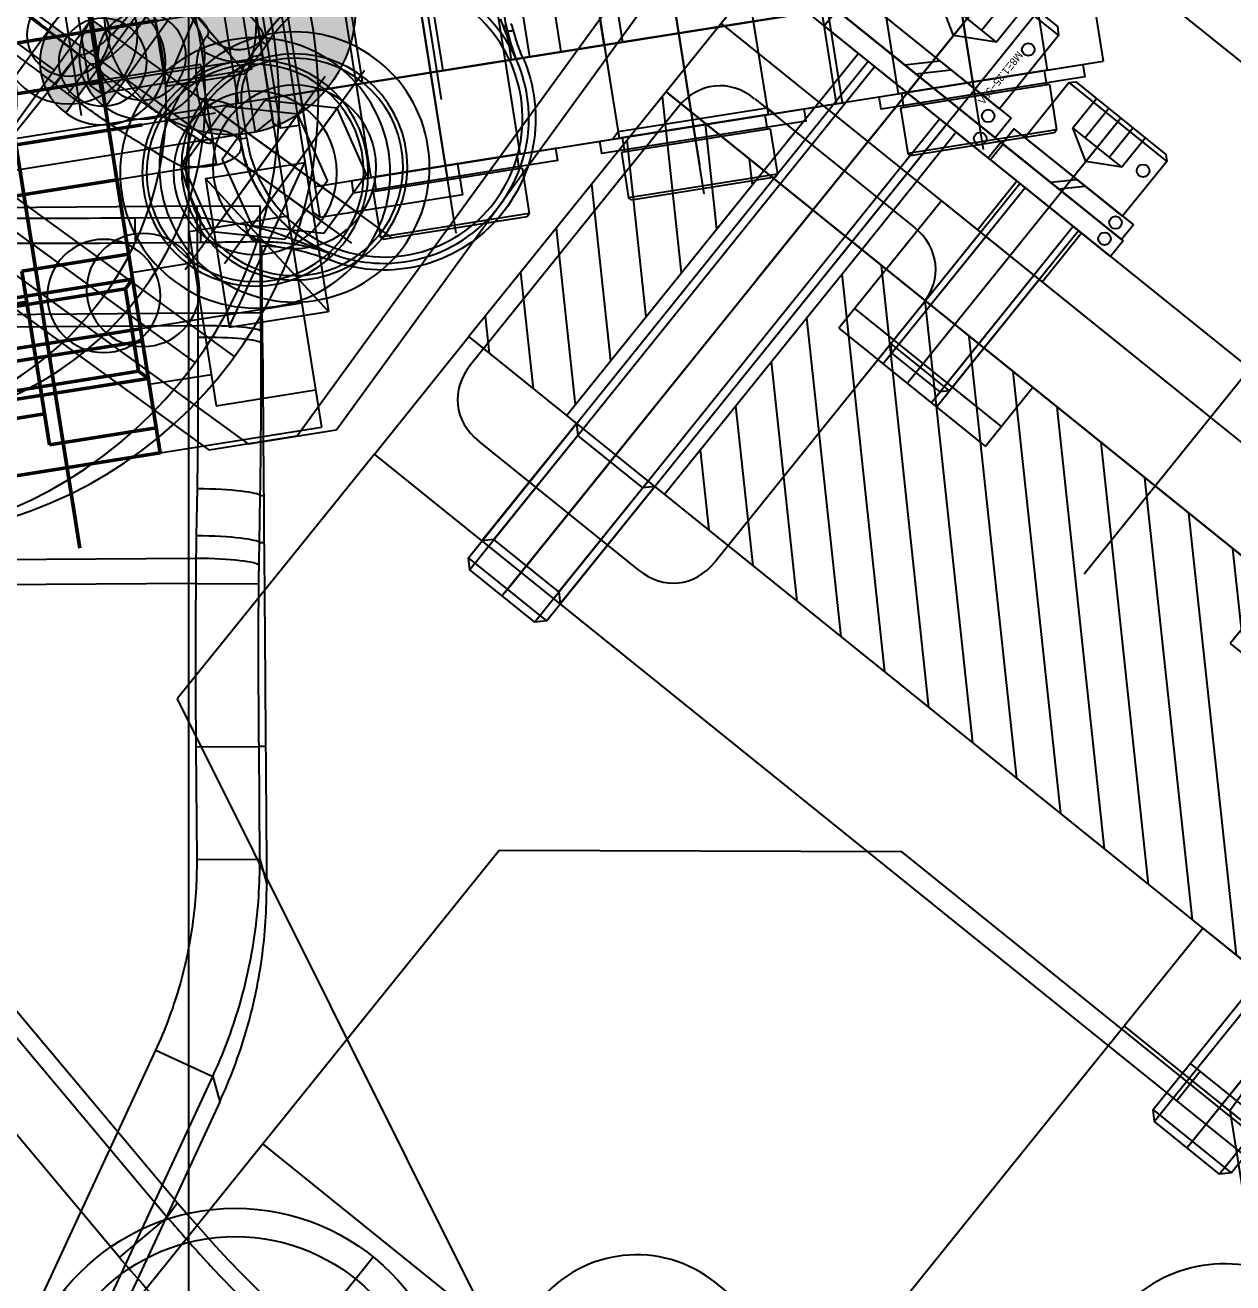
# Model space of a CAD drawing. Header units: millimetres. Extents: x 10462777 to 22643323, y 453826 to 1389191.
# Drawn here: x 11278725.7 to 11278821.9, y 585069.5 to 585169.5 of the extents above; entities that cross this region are included whole.
import ezdxf
from ezdxf.enums import TextEntityAlignment as Align

# ---------------------------------------------------------------- set-up
doc = ezdxf.new("R2010")
doc.units = ezdxf.units.MM
doc.header["$LTSCALE"] = 200
doc.header["$MEASUREMENT"] = 0
doc.header["$PDMODE"] = 35
doc.header["$PDSIZE"] = -5
for name, pattern in [('CENTER', [2, 1.25, -0.25, 0.25, -0.25]), ('HIDDEN', [3.75, 2.5, -1.25]), ('PHANTOM', [2.5, 1.25, -0.25, 0.25, -0.25, 0.25, -0.25])]:
    doc.linetypes.add(name, pattern=pattern)
doc.layers.get('0').update_dxf_attribs({"linetype": 'CONTINUOUS'})
doc.layers.get('DEFPOINTS').update_dxf_attribs({"linetype": 'CONTINUOUS'})
for name, color, linetype in [('1', 1, 'CENTER'), ('5', 4, 'CONTINUOUS'), ('BOM', 6, 'CONTINUOUS'), ('BOM-T', 4, 'CONTINUOUS'), ('CDQ2A50-25DC-A93L', 7, 'CONTINUOUS'), ('CENTER', 1, 'CONTINUOUS'), ('CL', 3, 'CONTINUOUS'), ('DR1431-08-006-000', 7, 'CONTINUOUS'), ('DR1431-08-007-000', 7, 'CONTINUOUS'), ('DR1431-08-008-000', 7, 'CONTINUOUS'), ('DR1431-08-009-000', 7, 'CONTINUOUS'), ('DR1431-08-010-000', 7, 'CONTINUOUS'), ('DR1433-A-002-023-000', 7, 'CONTINUOUS'), ('DR1438-001-003-000', 7, 'CONTINUOUS'), ('DR1438-001-003-001', 7, 'CONTINUOUS'), ('DR1438-001-004-000', 7, 'CONTINUOUS'), ('DR1438-001-006-000', 7, 'CONTINUOUS'), ('DR1438-001-008-000', 7, 'CONTINUOUS'), ('DR1438-001-009-000', 7, 'CONTINUOUS'), ('DR1438-001-010-000', 7, 'CONTINUOUS'), ('DR1438-001-010-001', 7, 'CONTINUOUS'), ('DR1501-002-005-002', 7, 'CONTINUOUS'), ('HIDDEN', 7, 'HIDDEN'), ('HL', 2, 'HIDDEN'), ('S12', 7, 'CONTINUOUS'), ('THIN', 3, 'CONTINUOUS')]:
    doc.layers.add(name, color=color, linetype=linetype)
doc.layers.add('DR1431-08-005-000', color=7, linetype='CONTINUOUS', lineweight=50)
doc.layers.add('LAYOUT', color=8, linetype='CONTINUOUS', lineweight=25)
doc.styles.get("Standard").update_dxf_attribs({"font": 'SYMBOL'})
doc.dimstyles.new('DS ROBOTEC', dxfattribs={"dimscale": 0, "dimtxt": 2.5, "dimasz": 2.5, "dimexe": 0.3, "dimexo": 0.3, "dimgap": 0.5, "dimtad": 1, "dimzin": 9, "dimdsep": 46, "dimtxsty": 'Standard', "dimblk": 'OPEN', "dimcen": 0, "dimclrd": 4, "dimclre": 4, "dimclrt": 110, "dimazin": 2, "dimtm": 1.5, "dimtfac": 1, "dimtmove": 0, "dimatfit": 3, "dimldrblk": 'OPEN', "dimfxl": 1, "dimtfill": 1, "dimtolj": 1, "dimlwd": -1, "dimlwe": -1, "dimarcsym": 0})

# ---------------------------------------------------------------- blocks, each defined once
blk = doc.blocks.new('A$C46207774')
at = {"layer": 'DR1438-001-006-000', "color": 1, "linetype": 'CENTER'}
for p, q in [((17.5, 0, 42), (17.5, 35, 42)), ((0, 17.5, 42), (35, 17.5, 42))]:
    blk.add_line(p, q, dxfattribs=at)
at = {"layer": 'DR1438-001-006-000'}
for radius in [17.5, 6]:
    blk.add_circle((17.5, 17.5, 42), radius, dxfattribs=at)
at = {"layer": 'DR1438-001-006-000', "color": 2, "linetype": 'HIDDEN'}
blk.add_circle((17.5, 17.5, 42), 15.25, dxfattribs=at)
blk = doc.blocks.new('A$C33154A40')
at = {"layer": 'DR1438-001-003-001'}
for p, q in [((62, 122.56, 42), (104, 122.56, 42)), ((94, 122.56, 42), (94, 62.56, 42)), ((104, 122.56, 42), (104, 27.56, 42))]:
    blk.add_line(p, q, dxfattribs=at)
blk = doc.blocks.new('A$C62312D5F')
at = {"layer": 'DR1438-001-004-000'}
for p, q in [((19.7, 170.06, 42), (73.7, 170.06, 42)), ((73.7, 170.06, 42), (93.7, 145.06, 42)), ((93.7, 50.06, 42), (93.7, 145.06, 42)), ((57.7, 60.06, 42), (57.7, 135.06, 42))]:
    blk.add_line(p, q, dxfattribs=at)
at = {"layer": 'DR1438-001-004-000', "color": 2, "linetype": 'HIDDEN'}
blk.add_line((43.7, 145.06, 42), (43.7, 170.06, 42), dxfattribs=at)
at = {"layer": 'DR1438-001-004-000'}
blk.add_arc((47.7, 135.06, 42), 10, 0, 90, dxfattribs=at)
at = {"layer": 'DR1438-001-004-000', "color": 0}
blk.add_arc((75.7, 97.56, 42), 11, 290.9514, 249.0486, dxfattribs=at)
at = {"layer": 'DR1438-001-003-000'}
blk.add_blockref('A$C33154A40', (0, 0), dxfattribs=at)
at = {"layer": 'DR1438-001-006-000'}
blk.add_blockref('A$C46207774', (7.2, 140.06), dxfattribs=at)
blk = doc.blocks.new('A$C64415E36')
at = {"layer": 'DR1438-001-009-000'}
h = blk.add_hatch(dxfattribs=at)
h.set_pattern_fill('ANSI31', color=3)
h.set_pattern_definition([(45, (-38823.7765, -495.9302), (-2.24506403, 2.24506403), [])])
h.paths.add_polyline_path([(0, 100), (0, 90), (25, 90), (25, 100)])
h.paths.add_polyline_path([(0, 20), (25, 20), (25, 80), (0, 80)])
h.paths.add_polyline_path([(25, 0), (25, 10), (0, 10), (0, 0)])
for p, q in [((25, 100), (0, 100)), ((0, 0), (0, 100)), ((25, 0), (25, 100)), ((25, 0), (0, 0))]:
    blk.add_line(p, q, dxfattribs=at)
at = {"layer": 'DR1438-001-009-000', "color": 2, "linetype": 'HIDDEN'}
for p, q in [((25, 90), (0, 90)), ((25, 80), (0, 80)), ((25, 20), (0, 20)), ((25, 10), (0, 10))]:
    blk.add_line(p, q, dxfattribs=at)
at = {"layer": 'DR1438-001-009-000', "color": 1, "linetype": 'CENTER'}
for p, q in [((0, 85), (25, 85)), ((0, 15), (25, 15))]:
    blk.add_line(p, q, dxfattribs=at)
blk = doc.blocks.new('MCLBM1')
at = {"layer": 'BOM', "color": 0}
blk.add_circle((0, 0), 0.5, dxfattribs=at)
at = {"flags": 10}
blk.add_attdef('BM', text='', height=0.5, dxfattribs=at).set_placement((0, 0), align=Align.MIDDLE)
at = {"flags": 9}
for tag, p in [('NAME', (0, -1)), ('ENAME', (0, -2)), ('SPEC', (0, -3)), ('MATERIAL', (0, -4)), ('REMARK', (0, -5)), ('WEIGHT', (0, -6)), ('PRICE', (0, -7)), ('USER1', (0, -8)), ('USER2', (0, -9)), ('USER3', (0, -10)), ('USER4', (0, -11)), ('USER5', (0, -12)), ('USER6', (0, -13))]:
    blk.add_attdef(tag, p, '', height=0.5, dxfattribs=at)
blk = doc.blocks.new('A$C655773BF')
for p, q in [((0.5, 2), (0.5, 15)), ((62.32, 12.5), (62.32, 4.5)), ((10, 8.07), (8, 10.07)), ((10, 6.93), (8, 8.93))]:
    blk.add_line(p, q)
for points in [[(8, 16.2), (10, 16.2), (10, 0.8), (8, 0.8)], [(10, 17), (11.6, 17), (11.6, 0), (10, 0)], [(8, 2), (0.5, 2), (0, 2.5), (0, 14.5), (0.5, 15), (8, 15)]]:
    blk.add_lwpolyline(points, close=True)
blk.add_lwpolyline([(11.6, 12.5), (62.32, 12.5), (63, 11.82), (63, 5.18), (62.32, 4.5), (11.6, 4.5)])
at = {"layer": 'CENTER'}
for q in [(5.73, 8.5), (63, 8.5)]:
    blk.add_line((0, 8.5), q, dxfattribs=at)
at = {"layer": 'HIDDEN'}
blk.add_line((4, 11.5), (4, 5.5), dxfattribs=at)
for points in [[(0, 11.5), (4, 11.5), (5.73, 8.5), (5.73, 8.5), (4, 5.5), (0, 5.5)], [(0, 10), (4, 10)], [(4, 7), (0, 7)]]:
    blk.add_lwpolyline(points, dxfattribs=at)
at = {"layer": 'THIN'}
for p, q in [((11.6, 11.82), (63, 11.82)), ((11.6, 5.18), (63, 5.18))]:
    blk.add_line(p, q, dxfattribs=at)
at = {"layer": 'BOM'}
for p in [(9, 14.66), (10.8, 15.3), (2.88, 13.83)]:
    blk.add_blockref('MCLBM1', p, dxfattribs=at)
at = {"layer": 'BOM-T', "color": 4}
blk.add_text('M8X1.25-55L', height=0.6, dxfattribs=at).set_placement((3.48, 13.53), align=Align.MIDDLE_LEFT)
blk = doc.blocks.new('_OPEN')
at = {"color": 0, "linetype": 'ByBlock'}
for p, q in [((-1, 0.167), (0, 0)), ((0, 0), (-1, -0.167)), ((0, 0), (-1, 0))]:
    blk.add_line(p, q, dxfattribs=at)
blk = doc.blocks.new('*D176')
at = {"color": 4, "linetype": 'ByBlock', "transparency": 16777216}
for p, q in [((11471506.23, 501828.22), (11471549.68, 501828.22)), ((11471549.08, 501823.22), (11471549.08, 501772.77)), ((11471506.22, 501767.77), (11471549.68, 501767.77))]:
    blk.add_line(p, q, dxfattribs=at)
at = {"layer": 'DEFPOINTS', "color": 0, "transparency": 16777216}
for p in [(11471505.63, 501828.22, 42), (11471505.62, 501767.77, 42), (11471549.08, 501767.77)]:
    blk.add_point(p, dxfattribs=at)
at = {"color": 4, "transparency": 16777216, "xscale": 5, "yscale": 5, "zscale": 5}
for p, rotation in [((11471549.08, 501828.22), 90), ((11471549.08, 501767.77), 270)]:
    blk.add_blockref('_OPEN', p, dxfattribs=dict(at, rotation=rotation))
at = {"color": 110, "transparency": 16777216, "insert": (11471545.58, 501798), "char_height": 5, "attachment_point": 5, "rotation": 90, "bg_fill": 3, "box_fill_scale": 1.25, "bg_fill_color": 256, "bg_fill_true_color": 13158600, "bg_fill_transparency": 0}
blk.add_mtext('\\A1;60.45', dxfattribs=at)
blk = doc.blocks.new('*D177')
at = {"color": 4, "linetype": 'ByBlock', "transparency": 16777216}
for p, q in [((11471531.11, 501847.22), (11471557.92, 501847.22)), ((11471557.32, 501752.22), (11471557.32, 501842.22)), ((11471531.11, 501747.22), (11471557.92, 501747.22))]:
    blk.add_line(p, q, dxfattribs=at)
at = {"layer": 'DEFPOINTS', "color": 0, "transparency": 16777216}
for p in [(11471530.51, 501847.22, -0.49), (11471557.32, 501847.22), (11471530.51, 501747.22, -0.49)]:
    blk.add_point(p, dxfattribs=at)
at = {"color": 4, "transparency": 16777216, "xscale": 5, "yscale": 5, "zscale": 5}
for p, rotation in [((11471557.32, 501847.22), 90), ((11471557.32, 501747.22), 270)]:
    blk.add_blockref('_OPEN', p, dxfattribs=dict(at, rotation=rotation))
at = {"color": 110, "transparency": 16777216, "insert": (11471553.82, 501797.22), "char_height": 5, "attachment_point": 5, "rotation": 90, "bg_fill": 3, "box_fill_scale": 1.25, "bg_fill_color": 256, "bg_fill_true_color": 13158600, "bg_fill_transparency": 0}
blk.add_mtext('\\A1;100', dxfattribs=at)
blk = doc.blocks.new('A$C363B129D')
at = {"layer": 'DR1438-001-010-001'}
for p, q in [((13, 55, -0.49), (0, 55, -0.49)), ((0, 55, -42.48), (0, 40, -42.48)), ((2, 55, -42.48), (2, 40, -42.48)), ((13, 55, -0.49), (13, 0, -0.49)), ((6, 40, -0.49), (0, 40, -0.49)), ((6, 40, -0.49), (6, 15, -0.49)), ((0, 15, -42.48), (0, 0, -42.48)), ((6, 15, -0.49), (0, 15, -0.49)), ((2, 15, -42.48), (2, 0, -42.48)), ((13, 0, -0.49), (0, 0, -0.49))]:
    blk.add_line(p, q, dxfattribs=at)
at = {"layer": 'DR1438-001-010-001', "color": 2, "linetype": 'HIDDEN'}
for p, q in [((13, 51, -0.49), (0, 51, -0.49)), ((13, 50.46, -0.49), (0, 50.46, -0.49)), ((13, 45.54, -0.49), (0, 45.54, -0.49)), ((13, 45, -0.49), (0, 45, -0.49)), ((13, 10, -0.49), (0, 10, -0.49)), ((13, 9.46, -0.49), (0, 9.46, -0.49)), ((13, 4.54, -0.49), (0, 4.54, -0.49)), ((13, 4, -0.49), (0, 4, -0.49))]:
    blk.add_line(p, q, dxfattribs=at)
at = {"layer": 'DR1438-001-010-001', "color": 1, "linetype": 'CENTER'}
for p, q in [((13, 48, -0.49), (0, 48, -0.49)), ((13, 7, -0.49), (0, 7, -0.49))]:
    blk.add_line(p, q, dxfattribs=at)
blk = doc.blocks.new('A$C1DB31627')
for p, q in [((0.4, 1.25), (0.4, 11.25)), ((25.46, 9.25), (25.46, 3.25)), ((7.5, 5.92), (6, 7.42)), ((7.5, 5.08), (6, 6.58))]:
    blk.add_line(p, q)
for points in [[(6, 12.35), (7.5, 12.35), (7.5, 0.15), (6, 0.15)], [(7.5, 12.5), (9.1, 12.5), (9.1, 0), (7.5, 0)], [(6, 1.25), (0.4, 1.25), (0, 1.65), (0, 10.85), (0.4, 11.25), (6, 11.25)]]:
    blk.add_lwpolyline(points, close=True)
blk.add_lwpolyline([(9.1, 9.25), (25.46, 9.25), (26, 8.71), (26, 3.79), (25.46, 3.25), (9.1, 3.25)])
at = {"layer": 'CENTER'}
for q in [(4.44, 6.25), (26, 6.25)]:
    blk.add_line((0, 6.25), q, dxfattribs=at)
at = {"layer": 'HIDDEN'}
blk.add_line((3, 8.75), (3, 3.75), dxfattribs=at)
for points in [[(0, 8.75), (3, 8.75), (4.44, 6.25), (4.44, 6.25), (3, 3.75), (0, 3.75)], [(0, 7.5), (3, 7.5)], [(3, 5), (0, 5)]]:
    blk.add_lwpolyline(points, dxfattribs=at)
at = {"layer": 'THIN'}
for p, q in [((9.1, 8.71), (26, 8.71)), ((9.1, 3.79), (26, 3.79))]:
    blk.add_line(p, q, dxfattribs=at)
at = {"layer": 'BOM'}
for p in [(6.75, 11.13), (8.3, 11.25), (2.16, 10.25)]:
    blk.add_blockref('MCLBM1', p, dxfattribs=at)
blk = doc.blocks.new('A$C321A0869')
at = {"layer": '1', "color": 155, "linetype": 'Continuous'}
for p, q in [((398.51, 182.21), (380.41, 204.32)), ((391.15, 176.2), (373.06, 198.3)), ((391.93, 176.82), (373.83, 198.93)), ((398.97, 197.17), (393.28, 197.17)), ((398.97, 197.09), (398.97, 197.17)), ((401.98, 197.15), (398.97, 197.09)), ((199.3, 187.29), (246.9, 175.42)), ((376.64, 164.7), (357.55, 188.03)), ((375.08, 163.46), (356.15, 186.6)), ((200.14, 185.69), (246.9, 174.03)), ((393.13, 184.21), (394.69, 185.49)), ((394.69, 185.49), (397.98, 181.45)), ((396.43, 180.18), (393.13, 184.21)), ((391.93, 176.82), (398.51, 182.21)), ((398.51, 182.21), (401.67, 178.34)), ((396.43, 180.18), (397.98, 181.45)), ((198.94, 180.86), (245.69, 169.2)), ((395.09, 172.96), (401.67, 178.34)), ((390.43, 175.61), (391.15, 176.2)), ((391.93, 176.82), (395.09, 172.96)), ((393.29, 171.34), (399.25, 176.22)), ((246.9, 175.42), (246.9, 174.03)), ((246.9, 174.03), (245.69, 169.2)), ((393.21, 171.43), (393.93, 172.01)), ((393.29, 171.34), (393.21, 171.43)), ((378.06, 165.81), (381.01, 168.1)), ((375.08, 163.46), (378.19, 159.54)), ((380.76, 161.56), (383.71, 163.85)), ((383.88, 163.64), (383.71, 163.85)), ((380.99, 161.28), (380.76, 161.56)), ((428.67, 157.36), (402.33, 157.36)), ((358.02, 149.61), (364.95, 155.29)), ((364.95, 155.29), (368.12, 151.42)), ((398, 136.69), (398, 153.03)), ((433, 153.03), (433, 136.69)), ((361.18, 145.75), (368.12, 151.42)), ((368.45, 151.01), (368.12, 151.42)), ((358.02, 149.61), (361.18, 145.75)), ((361.18, 145.75), (359.98, 144.08)), ((306, 133.14), (344.15, 142.65)), ((344.15, 142.65), (345.36, 137.82)), ((307.2, 128.3), (345.36, 137.82)), ((345.36, 137.82), (344.14, 136.12)), ((344.14, 136.12), (308.55, 127.25)), ((428.67, 132.36), (402.33, 132.36))]:
    blk.add_line(p, q, dxfattribs=at)
at = {"layer": '1', "color": 155, "linetype": 'Continuous', "extrusion": (0, 0, -1)}
for radius, start, end in [(11.55, 84.5765, 207.3008), (16.58, 22.7782, 37.8291), (11.55, 343.1248, 40.7677), (12.07, 207.5195, 342.906)]:
    blk.add_arc((-413.27, 175.03), radius, start, end, dxfattribs=at)
at = {"layer": '1', "color": 155, "linetype": 'Continuous'}
blk.add_arc((413.27, 175.03), 11.03, 137.0395, 96.8267, dxfattribs=at)
for centre, major_axis, ratio, start_param, end_param in [((390.77, 175.88), (-3.15, 3.88), 0.099503, 3.176673, 4.712736), ((271, 272.87), (0, 100.41), 0.99596, 2.898195, 3.38499), ((390.05, 175.29), (-3.15, 3.88), 0.099503, 3.176673, 4.712736), ((380.63, 167.79), (-3.07, 3.95), 0.099472, 3.176665, 4.7149), ((377.68, 165.49), (-3.07, 3.95), 0.099472, 3.176665, 4.7149), ((376.26, 164.38), (-3.08, 3.94), 0.099481, 3.176668, 4.714543), ((403.77, 151.59), (-4.56, 4.56), 0.774597, 5.624127, 6.942243), ((427.23, 151.59), (4.56, 4.56), 0.774597, 5.624127, 6.942243), ((403.77, 138.14), (-4.56, -4.56), 0.774597, 5.624127, 6.942243), ((427.23, 138.14), (4.56, -4.56), 0.774597, 5.624127, 6.942243)]:
    blk.add_ellipse(centre, major_axis=major_axis, ratio=ratio, start_param=start_param, end_param=end_param, dxfattribs=at)
for points, degree, knots in [([(401.98, 197.22), (401.97, 197.81), (401.94, 198.97), (401.89, 200.66), (401.82, 202.28), (401.77, 203.3), (401.74, 203.81)], 3, [0, 0, 0, 0, 0.26076, 0.514336, 0.76076, 1, 1, 1, 1]), ([(401.96, 203.81), (401.96, 203.12), (401.97, 201.68), (401.98, 199.48), (401.98, 197.96), (401.98, 197.22)], 3, [0, 0, 0, 0, 0.332217, 0.675766, 1, 1, 1, 1]), ([(398.73, 202.61), (398.76, 202.19), (398.81, 201.3), (398.88, 199.91), (398.93, 198.52), (398.96, 197.6), (398.97, 197.17)], 3, [0, 0, 0, 0, 0.243524, 0.506037, 0.768426, 1, 1, 1, 1]), ([(398.97, 197.17), (399.66, 197.18), (400.46, 197.2), (401.62, 197.22), (401.94, 197.22), (401.98, 197.22)], 3, [0, 0, 0, 0, 0.5, 0.5, 1, 1, 1, 1]), ([(401.98, 197.22), (402.01, 197.09), (402.15, 196.87), (402.63, 196.59), (403.19, 196.38), (403.88, 196.21), (404.65, 196.09), (405.32, 196.03), (405.85, 196.01), (406.23, 196), (406.61, 196.01), (407.13, 196.03), (407.8, 196.09), (408.58, 196.21), (409.26, 196.38), (409.82, 196.59), (410.3, 196.87), (410.45, 197.09), (410.47, 197.22), (410.47, 197.22)], 3, [0, 0, 0, 0, 0.108465, 0.17372, 0.238976, 0.304231, 0.369487, 0.434742, 0.46737, 0.499997, 0.532625, 0.565253, 0.630508, 0.695763, 0.761019, 0.826274, 0.89153, 0.999995, 1, 1, 1, 1]), ([(402.69, 185.71), (402.65, 186.02), (402.55, 186.9), (402.4, 188.35), (402.26, 190.05), (402.16, 191.69), (402.08, 193.25), (402.03, 194.65), (402.01, 195.54), (402, 195.94)], 3, [0, 0, 0, 0, 0.090727, 0.261467, 0.428327, 0.589125, 0.741675, 0.883772, 1, 1, 1, 1]), ([(410.45, 195.94), (410.34, 195.62), (409.84, 195.32), (408.3, 194.9), (407.26, 194.78), (405.19, 194.78), (404.16, 194.9), (402.62, 195.32), (402.11, 195.62), (402, 195.94)], 3, [0, 0, 0, 0, 0.25, 0.25, 0.5, 0.5, 0.75, 0.75, 1, 1, 1, 1]), ([(410.3, 191.88), (410.3, 191.79), (410.29, 191.61), (410.26, 191.34), (410.22, 191.07), (410.16, 190.82), (410.1, 190.6), (410.01, 190.41), (409.91, 190.27), (409.8, 190.17), (409.67, 190.12), (409.58, 190.11), (409.54, 190.11)], 3, [0, 0, 0, 0, 0.081789, 0.183685, 0.285414, 0.387121, 0.489471, 0.592749, 0.697109, 0.802958, 0.910635, 1, 1, 1, 1]), ([(413.2, 191.61), (413.18, 191.28), (413.16, 190.65), (413.07, 189.42), (412.91, 188.04), (412.67, 187.1), (412.41, 186.65), (412.26, 186.57), (412.18, 186.53)], 3, [0, 0, 0, 0, 0.126108, 0.24492, 0.490923, 0.741624, 0.86479, 1, 1, 1, 1]), ([(408.37, 189.94), (407.82, 189.77), (407.25, 189.38), (406.17, 188.54), (405.65, 188.06), (405.21, 187.48)], 3, [0, 0, 0, 0, 0.5, 0.5, 1, 1, 1, 1]), ([(409.96, 186.38), (409.63, 186.6), (409.23, 187.09), (408.61, 188.45), (408.41, 189.27), (408.37, 189.94)], 3, [0, 0, 0, 0, 0.5, 0.5, 1, 1, 1, 1]), ([(404.83, 182.9), (404.6, 182.65), (404.16, 182.14), (403.58, 181.32), (403.07, 180.45), (402.2, 178.64), (401.67, 176.3), (401.81, 172.3), (403.86, 167.14), (410.44, 162.83), (417.03, 163.67), (420.16, 165.73), (421.8, 167.16), (423.32, 169.07), (424.57, 172.06), (424.95, 175.28), (424.44, 178.48), (423.06, 181.41), (420.93, 183.86), (418.22, 185.61), (415.12, 186.61), (412.97, 186.53), (411.9, 186.49)], 3, [0, 0, 0, 0, 0.015749, 0.031496, 0.047242, 0.062989, 0.125674, 0.15723, 0.250571, 0.37404, 0.497508, 0.536203, 0.549336, 0.59941, 0.649484, 0.699558, 0.749631, 0.799705, 0.849779, 0.899853, 0.949926, 1, 1, 1, 1]), ([(409.96, 186.38), (409.81, 186.36), (409.42, 186.31), (408.69, 186.1), (407.89, 185.74), (407.11, 185.24), (406.7, 184.87), (406.5, 184.68)], 3, [0, 0, 0, 0, 0.118976, 0.30207, 0.578785, 0.785731, 1, 1, 1, 1]), ([(404.52, 182.58), (404.4, 182.48), (404.15, 182.3), (403.53, 182.24), (402.59, 182.58), (401.54, 183.46), (400.74, 184.38), (400.37, 184.92), (400.18, 185.2)], 3, [0, 0, 0, 0, 0.147286, 0.281976, 0.522382, 0.751835, 0.872529, 1, 1, 1, 1]), ([(403.89, 185.32), (403.82, 185.16), (403.67, 184.89), (403.45, 184.59), (403.24, 184.45), (403.04, 184.53), (402.91, 184.74), (402.77, 185.13), (402.72, 185.47), (402.69, 185.71)], 3, [0, 0, 0, 0, 0.206087, 0.37929, 0.480391, 0.564515, 0.647934, 0.7497, 1, 1, 1, 1]), ([(411.96, 185.99), (411.53, 185.94), (410.98, 185.93), (410.81, 185.93), (410.16, 185.93), (409.98, 185.92)], 2, [0, 0, 0, 0.5, 0.5, 0.75, 1, 1, 1]), ([(406.5, 184.68), (406.23, 184.4), (405.7, 183.85), (405.19, 183.29), (404.94, 183.02)], 3, [0, 0, 0, 0, 0.511248, 1, 1, 1, 1]), ([(397.98, 181.45), (398.14, 181.19), (398.45, 180.66), (398.91, 179.86), (399.36, 179.07), (399.64, 178.55), (399.78, 178.28)], 3, [0, 0, 0, 0, 0.243773, 0.494256, 0.740125, 1, 1, 1, 1]), ([(399.28, 176.76), (399.17, 176.91), (399.16, 177.15), (399.35, 177.71), (399.55, 178.02), (399.78, 178.28)], 3, [0, 0, 0, 0, 0.5, 0.5, 1, 1, 1, 1]), ([(399.78, 178.28), (399.95, 177.96), (400.3, 177.27), (400.73, 176.19), (401.19, 174.88), (401.67, 173.36), (402.03, 172.24), (402.22, 171.68)], 3, [0, 0, 0, 0, 0.14805, 0.310643, 0.487571, 0.742096, 1, 1, 1, 1]), ([(399.28, 176.76), (399.41, 176.6), (399.71, 176.24), (400.28, 175.48), (400.96, 174.43), (401.52, 173.37), (401.94, 172.43), (402.12, 171.94), (402.22, 171.68)], 3, [0, 0, 0, 0, 0.088543, 0.199866, 0.431226, 0.69685, 0.843594, 1, 1, 1, 1]), ([(246.9, 174.03), (248.49, 173.66), (251.66, 172.92), (256.47, 172.1), (261.3, 171.5), (266.15, 171.15), (272.08, 171.01), (279.09, 171.3), (287.16, 172.25), (292.45, 173.44), (295.1, 174.03)], 3, [0, 0, 0, 0, 0.10042, 0.200632, 0.300639, 0.400442, 0.500045, 0.66613, 0.832778, 1, 1, 1, 1]), ([(423.53, 169.74), (423.77, 170.18), (424.24, 171.03), (424.74, 171.88), (424.98, 172.29)], 3, [0, 0, 0, 0, 0.514025, 1, 1, 1, 1]), ([(393.29, 171.34), (392.72, 170.87), (391.58, 169.94), (389.88, 168.55), (387.97, 166.99), (386.28, 165.61), (384.85, 164.44), (384.2, 163.9), (383.88, 163.64)], 3, [0, 0, 0, 0, 0.17294, 0.346156, 0.518724, 0.769178, 0.88771, 1, 1, 1, 1]), ([(423.53, 169.74), (423.68, 169.99), (423.97, 170.47), (424.42, 171.13), (424.73, 171.53), (424.87, 171.71)], 3, [0, 0, 0, 0, 0.37675, 0.73054, 1, 1, 1, 1]), ([(380.99, 161.28), (380.49, 160.87), (379.5, 160.05), (377.59, 158.49), (375.08, 156.43), (372.47, 154.3), (370.18, 152.43), (369.03, 151.48), (368.45, 151.01)], 3, [0, 0, 0, 0, 0.131431, 0.263724, 0.477084, 0.736285, 0.86871, 1, 1, 1, 1]), ([(368.12, 151.42), (370.37, 153.27), (373.88, 156.12), (377.1, 158.69), (378.19, 159.54)], 3, [0, 0, 0, 0, 0.646113, 1, 1, 1, 1])]:
    blk.add_open_spline(points, degree=degree, knots=knots, dxfattribs=at)
for points, weights in [([(401.98, 197.22), (401.98, 197.2), (401.98, 197.18), (401.98, 197.15)], [1, 0.999999996735, 0.999999996735, 1]), ([(399, 195.84), (400.63, 195.89), (401.83, 195.93), (402, 195.94)], [1.13677558474, 0.947225668207, 0.954691017185, 1.15917163168]), ([(409.54, 190.11), (409.33, 188.03), (410.52, 186.42), (412.18, 186.53)], [1.23815567575, 0.920614320793, 0.920614774749, 1.23815703762]), ([(406.5, 184.68), (406.51, 185.4), (406.02, 186.46), (405.21, 187.48)], [1.08268593101, 0.96184159346, 0.973456494195, 1.11753063321]), ([(409.98, 185.92), (409.97, 186.13), (409.97, 186.3), (409.96, 186.38)], [1.08868602368, 0.970433348421, 0.970437992289, 1.08869995528]), ([(400.18, 185.2), (401.24, 185.42), (402.15, 185.6), (402.69, 185.71)], [1.02002547872, 0.970417450114, 1.01297787363, 1.14770674927]), ([(403.89, 185.32), (404.7, 184.36), (404.98, 183.37), (404.61, 182.71)], [1.11753226196, 0.975984753309, 0.962289569232, 1.07644670973]), ([(406.83, 184.37), (406.68, 184.5), (406.56, 184.62), (406.5, 184.68)], [1.16389794695, 1.00153900661, 0.959805855056, 1.03869849229]), ([(404.61, 182.71), (404.58, 182.66), (404.55, 182.62), (404.52, 182.58)], [1.07644669542, 1.08549662296, 1.0953500632, 1.10600701616])]:
    blk.add_rational_spline(points, weights, degree=3, dxfattribs=at)
for points, degree in [([(401.98, 197.22), (401.98, 197.2), (401.98, 197.17), (401.98, 197.15)], 3), ([(401.98, 197.15), (401.99, 196.75), (401.99, 196.34), (402, 195.94)], 3), ([(385.67, 196.69), (388.64, 192.93), (391.65, 189.2), (394.69, 185.49)], 3), ([(399, 195.84), (399, 195.98), (398.99, 196.25), (398.98, 196.67), (398.97, 196.95), (398.97, 197.09)], 3), ([(393.13, 184.21), (389.9, 188.16), (386.71, 192.12), (384.09, 195.45)], 3), ([(400.18, 185.2), (399.97, 186.21), (399.61, 188.35), (399.2, 191.88), (399.05, 194.48), (399, 195.84)], 3), ([(409.54, 190.11), (409.23, 190.12), (408.83, 190.08), (408.37, 189.94)], 3), ([(405.21, 187.48), (404.69, 186.8), (404.26, 186.06), (403.89, 185.32)], 3), ([(411.9, 186.49), (411.28, 186.42), (410.64, 186.43), (409.96, 186.38)], 3), ([(412.18, 186.53), (412.09, 186.52), (411.99, 186.51), (411.9, 186.49)], 3), ([(411.96, 185.99), (411.93, 186.22), (411.9, 186.48), (411.9, 186.49)], 3), ([(409.98, 185.92), (409.96, 185.92), (409.92, 185.92), (409.85, 185.91), (409.77, 185.91), (409.69, 185.9), (409.6, 185.89), (409.5, 185.87), (409.39, 185.85), (409.27, 185.82), (409.15, 185.79), (409.01, 185.75), (408.86, 185.7), (408.71, 185.65), (408.54, 185.58), (408.37, 185.5), (408.18, 185.4), (407.97, 185.29), (407.76, 185.16), (407.54, 185), (407.31, 184.82), (407.07, 184.61), (406.91, 184.45), (406.83, 184.37)], 3), ([(406.83, 184.37), (406.67, 184.19), (406.33, 183.83), (405.79, 183.2), (405.4, 182.77), (405.19, 182.55)], 3), ([(404.83, 182.9), (404.73, 182.79), (404.62, 182.68), (404.52, 182.58)], 3), ([(404.94, 183.02), (404.9, 182.98), (404.86, 182.94), (404.83, 182.9)], 3), ([(405.19, 182.55), (405.01, 182.73), (404.83, 182.89), (404.83, 182.9)], 3), ([(399.28, 176.76), (399.04, 177.03), (398.57, 177.59), (397.85, 178.46), (397.13, 179.33), (396.66, 179.9), (396.43, 180.18)], 3), ([(391.15, 176.2), (391.24, 176.26), (391.41, 176.4), (391.67, 176.61), (391.84, 176.75), (391.93, 176.82)], 3), ([(399.28, 176.24), (400.38, 174.8), (401.2, 173.22), (401.73, 171.49)], 3), ([(381.01, 168.1), (381.35, 168.36), (382.03, 168.9), (383.12, 169.75), (384.18, 170.59), (385.23, 171.42), (386.28, 172.26), (387.32, 173.09), (388.37, 173.94), (389.44, 174.8), (390.11, 175.34), (390.43, 175.61)], 3), ([(393.93, 172.01), (394.06, 172.12), (394.32, 172.33), (394.71, 172.64), (394.96, 172.85), (395.09, 172.96)], 3), ([(424.87, 171.71), (424.97, 171.86), (425.01, 172.07), (424.98, 172.29)], 3), ([(424.87, 171.71), (424.91, 171.76), (424.98, 171.86), (425.11, 172.03), (425.19, 172.15), (425.23, 172.22)], 3), ([(424.98, 172.29), (425.07, 172.46), (425.17, 172.62), (425.26, 172.79)], 3), ([(383.71, 163.85), (384.05, 164.12), (384.74, 164.66), (385.84, 165.52), (386.92, 166.37), (387.97, 167.21), (389.03, 168.05), (390.08, 168.89), (391.14, 169.75), (392.21, 170.61), (392.88, 171.16), (393.21, 171.43)], 3), ([(402.22, 171.68), (402.05, 171.62), (401.89, 171.55), (401.73, 171.49)], 3), ([(423.98, 169.46), (424.09, 169.68), (424.34, 170.12), (424.74, 170.77), (425.03, 171.18), (425.18, 171.39)], 3), ([(424.87, 171.71), (424.97, 171.6), (425.07, 171.5), (425.18, 171.39)], 3), ([(425.18, 171.39), (425.29, 171.55), (425.41, 171.72), (425.52, 171.88)], 3), ([(245.69, 169.2), (247.53, 168.74), (251.22, 167.93), (256.83, 167), (262.48, 166.39), (268.16, 166.08), (273.84, 166.08), (279.52, 166.39), (285.17, 167), (290.78, 167.93), (294.47, 168.74), (296.31, 169.2)], 3), ([(423.98, 169.46), (423.83, 169.55), (423.68, 169.64), (423.53, 169.74)], 3), ([(376.64, 164.7), (376.8, 164.83), (377.12, 165.07), (377.6, 165.44), (377.91, 165.69), (378.06, 165.81)], 3), ([(375.08, 163.46), (375.26, 163.6), (375.6, 163.88), (376.12, 164.29), (376.47, 164.56), (376.64, 164.7)], 3), ([(364.95, 155.29), (365.41, 155.66), (366.33, 156.42), (367.81, 157.62), (369.27, 158.8), (370.71, 159.97), (372.15, 161.12), (373.6, 162.28), (374.59, 163.07), (375.08, 163.46)], 3), ([(383.88, 163.64), (380.99, 161.28)], 1), ([(379.35, 160.46), (379.51, 160.59), (379.83, 160.83), (380.3, 161.2), (380.61, 161.44), (380.76, 161.56)], 3), ([(378.19, 159.54), (378.32, 159.65), (378.58, 159.85), (378.96, 160.16), (379.22, 160.36), (379.35, 160.46)], 3), ([(368.45, 151.01), (359.98, 144.08)], 1), ([(344.15, 142.65), (344.99, 142.86), (346.66, 143.34), (349.1, 144.25), (351.47, 145.33), (353.76, 146.59), (355.96, 148.01), (357.34, 149.06), (358.02, 149.61)], 3), ([(345.36, 137.82), (346.32, 138.05), (348.22, 138.6), (351.01, 139.63), (353.72, 140.87), (356.33, 142.3), (358.83, 143.92), (360.41, 145.12), (361.18, 145.75)], 3), ([(344.14, 136.12), (345.1, 136.36), (347, 136.91), (349.79, 137.94), (352.5, 139.18), (355.12, 140.62), (357.62, 142.24), (359.21, 143.45), (359.98, 144.08)], 3)]:
    blk.add_open_spline(points, degree=degree, dxfattribs=at)
blk = doc.blocks.new('A$C3D036A4C')
at = {"layer": 'DR1501-002-005-002'}
h = blk.add_hatch(color=256, dxfattribs=at)
h.dxf.hatch_style = 1
h.paths.add_polyline_path([(20, 65), (20, 63.5, -0.414214), (23.5, 60), (25, 60, 0.414214)])
h.paths.add_polyline_path([(20, 63.5), (20, 60), (23.5, 60, 0.414214)], flags=17)
h.paths.add_polyline_path([(20, 60), (16.5, 60, 0.414214), (20, 56.5)], flags=17)
h.paths.add_polyline_path([(16.5, 60), (15, 60, 0.414214), (20, 55), (20, 56.5, -0.414214)])
at = {"layer": 'CL'}
for p, q in [((20, 8.5), (20, 81.5)), ((13.5, 75), (26.5, 75)), ((15, 60), (25, 60))]:
    blk.add_line(p, q, dxfattribs=at)
at = {"layer": 'DR1501-002-005-002'}
for p, q in [((5, 90), (0, 85)), ((5, 90), (95, 90)), ((0, 5), (0, 85))]:
    blk.add_line(p, q, dxfattribs=at)
for centre, radius in [((20, 75), 6.5), ((20, 60), 3.5)]:
    blk.add_circle(centre, radius, dxfattribs=at)
at = {"layer": 'HL'}
blk.add_circle((20, 60), 5, dxfattribs=at)
blk = doc.blocks.new('A$C148D47CC')
at = {"layer": 'DR1501-002-005-002'}
for p, q in [((0, 20), (175, 20)), ((20, 0), (20, 20))]:
    blk.add_line(p, q, dxfattribs=at)
blk = doc.blocks.new('A$C4F800965')
at = {"layer": 'CL'}
for p, q in [((35, 70), (35, 0)), ((0, 35), (70, 35))]:
    blk.add_line(p, q, dxfattribs=at)
blk.add_circle((35, 35), 26, dxfattribs=at)
at = {"layer": 'DR1501-002-005-002'}
for centre, radius in [((35, 35), 35), ((35, 61), 4.5), ((9, 35), 4.5), ((61, 35), 4.5), ((35, 9), 4.5)]:
    blk.add_circle(centre, radius, dxfattribs=at)
at = {"layer": 'HL'}
for radius in [11, 4.75]:
    blk.add_circle((35, 35), radius, dxfattribs=at)
blk = doc.blocks.new('A$C59BF75ED')
at = {"layer": 'CENTER'}
for p, q in [((50, 84.5), (50, 65.5)), ((40.5, 75), (59.5, 75))]:
    blk.add_line(p, q, dxfattribs=at)
at = {"layer": 'DR1501-002-005-002'}
blk.add_lwpolyline([(52.89, 70), (47.11, 70), (44.23, 75), (47.11, 80), (52.89, 80), (55.77, 75), (52.89, 70)], dxfattribs=at)
for radius in [10.75, 9, 8.65]:
    blk.add_circle((50, 75), radius, dxfattribs=at)
for name, p in [('A$C3D036A4C', (30, 0)), ('A$C4F800965', (0, 10)), ('A$C148D47CC', (25, 35))]:
    blk.add_blockref(name, p, dxfattribs=at)
blk = doc.blocks.new('A$C01323151')
at = {"layer": 'DR1501-002-005-002', "xscale": -1, "rotation": 270}
blk.add_blockref('A$C59BF75ED', (160.15, 152.37), dxfattribs=at)
at = {"layer": 'DR1501-002-005-002', "rotation": 90.00000000000004}
blk.add_blockref('A$C59BF75ED', (444.4, 152.37), dxfattribs=at)
blk = doc.blocks.new('A$C6B1410A9')
at = {"layer": 'DR1501-002-005-002', "xscale": -1, "rotation": 270}
blk.add_blockref('A$C59BF75ED', (145.06, 152), dxfattribs=at)
at = {"layer": 'DR1501-002-005-002', "rotation": 90.00000000000004}
blk.add_blockref('A$C59BF75ED', (414.4, 149.99), dxfattribs=at)
blk = doc.blocks.new('스톱퍼자리2-P')
at = {"layer": '5', "ltscale": 0.5}
for p, q in [((-2795.32, -13085.13), (-2783.32, -13077.13)), ((-2795.32, -13077.13), (-2783.32, -13085.13)), ((-2745.32, -13085.13), (-2757.32, -13077.13)), ((-2745.32, -13077.13), (-2757.32, -13085.13))]:
    blk.add_line(p, q, dxfattribs=at)
at = {"layer": 'DR1433-A-002-023-000', "ltscale": 0.5}
for p, q in [((-2795.32, -13077.13), (-2795.32, -13085.13)), ((-2783.32, -13077.13), (-2795.32, -13077.13)), ((-2783.32, -13077.13), (-2783.32, -13085.13)), ((-2757.32, -13077.13), (-2757.32, -13085.13)), ((-2757.32, -13077.13), (-2745.32, -13077.13)), ((-2745.32, -13077.13), (-2745.32, -13085.13)), ((-2783.32, -13085.13), (-2795.32, -13085.13)), ((-2757.32, -13085.13), (-2745.32, -13085.13))]:
    blk.add_line(p, q, dxfattribs=at)
blk = doc.blocks.new('A$C441F2190')
at = {"layer": 'DR1431-08-008-000', "ltscale": 10}
for p, q in [((0.54, 11.8), (0.74, 12)), ((0.54, 11.8), (0.54, 0.2)), ((0.74, 0), (0.74, 12)), ((4.39, 12), (0.74, 12)), ((4.39, 0), (4.39, 12)), ((5.54, 11.75), (4.39, 11.75)), ((5.54, 12), (35.54, 12)), ((5.54, 0), (5.54, 12)), ((35.54, 0), (35.54, 12)), ((35.54, 11.75), (36.69, 11.75)), ((36.69, 12), (40.34, 12)), ((36.69, 0), (36.69, 12)), ((40.34, 0), (40.34, 12)), ((40.54, 11.8), (40.34, 12)), ((40.54, 11.8), (40.54, 0.2)), ((0.54, 0.2), (0.74, 0)), ((5.54, 0.25), (4.39, 0.25)), ((35.54, 0.25), (36.69, 0.25)), ((40.54, 0.2), (40.34, 0)), ((4.39, 0), (0.74, 0)), ((5.54, 0), (35.54, 0)), ((36.69, 0), (40.34, 0))]:
    blk.add_line(p, q, dxfattribs=at)
at = {"layer": 'DR1431-08-008-000', "color": 1, "linetype": 'CENTER', "ltscale": 0.2}
blk.add_line((40.98, 6), (0, 6), dxfattribs=at)
blk = doc.blocks.new('A$C254424B1')
at = {"layer": 'S12', "color": 5, "ltscale": 10}
for points in [[(5.54, 16.43), (5.54, 0), (4.54, 0), (4.54, 16.43)], [(35.54, 16.43), (35.54, 0), (36.54, 0), (36.54, 16.43)]]:
    blk.add_lwpolyline(points, close=True, dxfattribs=at)
at = {"layer": 'DR1431-08-008-000', "ltscale": 10}
blk.add_blockref('A$C441F2190', (0, 2.88), dxfattribs=at)
blk = doc.blocks.new('CDQ2A50-25-S')
at = {"layer": 'CDQ2A50-25DC-A93L', "ltscale": 10}
for p, q in [((10, -26.5), (10, 0)), ((-5.27, -20), (5.27, -20)), ((5.27, -20), (5.27, -26.5)), ((10, -26.5), (5.27, -26.5)), ((9.13, -28), (10, -26.5)), ((-9.13, -28), (9.13, -28))]:
    blk.add_line(p, q, dxfattribs=at)
blk.add_arc((0, -18), 10, 238.2117, 301.7883, dxfattribs=at)
at = {"layer": 'CENTER', "ltscale": 10}
blk.add_line((0, -11), (0, 68.5), dxfattribs=at)
at = {"layer": 'THIN', "ltscale": 10}
for p, q in [((-5.27, -26.5), (5.27, -20)), ((-5.27, -20), (5.27, -26.5))]:
    blk.add_line(p, q, dxfattribs=at)
blk = doc.blocks.new('A$C7C8F32CC')
at = {"layer": 'DR1431-08-005-000', "color": 1, "linetype": 'CENTER', "ltscale": 0.5}
for p, q in [((40.5, 81.83, 42), (40.5, 107.18, 42)), ((65.5, 87, 42), (65.5, 102, 42)), ((48.5, 84.33, 42), (48.5, 99.88, 42)), ((0, 94.5, 42), (81, 94.5, 42))]:
    blk.add_line(p, q, dxfattribs=at)
at = {"layer": 'DR1431-08-005-000', "color": 1, "ltscale": 0.5}
blk.add_line((64.5, 87, 42), (64.5, 103.42, 42), dxfattribs=at)
at = {"layer": 'DR1431-08-005-000', "color": 2, "linetype": 'HIDDEN', "ltscale": 0.5}
for p, q in [((61, 95.6, 42), (61, 102, 42)), ((70, 95.6, 42), (70, 102, 42)), ((44.5, 87, 42), (44.5, 97, 42)), ((52.5, 87, 42), (52.5, 97, 42))]:
    blk.add_line(p, q, dxfattribs=at)
at = {"layer": 'DR1431-08-005-000', "ltscale": 0.5}
for p in [(74.5, 102, 42), (6.5, 87, 42)]:
    blk.add_line(p, (74.5, 87, 42), dxfattribs=at)
at = {"layer": 'DR1431-08-005-000', "ltscale": 0.5, "elevation": 42}
for points in [[(61.18, 87.68), (61.18, 101.5), (64.5, 103.42), (67.82, 101.5), (67.82, 87.68)], [(60.5, 87), (61.18, 87.68), (67.82, 87.68), (68.5, 87)]]:
    blk.add_lwpolyline(points, dxfattribs=at)
at = {"layer": 'DR1431-08-005-000', "color": 3, "ltscale": 0.5, "elevation": 42}
for points in [[(60.5, 87), (60.5, 99), (61.18, 100.17)], [(67.82, 100.17), (68.5, 99), (68.5, 87)]]:
    blk.add_lwpolyline(points, dxfattribs=at)
at = {"layer": 'DR1431-08-005-000', "color": 2, "linetype": 'HIDDEN', "ltscale": 0.5, "elevation": 42}
blk.add_lwpolyline([(72.5, 87), (72.5, 95.6), (58.5, 95.6), (58.5, 87)], dxfattribs=at)
at = {"layer": 'DR1431-08-006-000'}
for p, q in [((48, 71.5, 42), (48, 45.5, 42)), ((48, 71.5, 42), (55.5, 71.5, 42)), ((55.5, 71.5, 42), (55.5, 8, 42)), ((48, 45.5, 42), (33, 45.5, 42))]:
    blk.add_line(p, q, dxfattribs=at)
at = {"layer": 'DR1431-08-006-000', "color": 2, "linetype": 'HIDDEN'}
for p, q in [((48, 67, 42), (55.5, 67, 42)), ((48, 55, 42), (55.5, 55, 42)), ((48, 24.5, 42), (55.5, 24.5, 42)), ((48, 12.5, 42), (55.5, 12.5, 42))]:
    blk.add_line(p, q, dxfattribs=at)
at = {"layer": 'DR1431-08-006-000', "color": 1, "linetype": 'CENTER', "ltscale": 0.3}
for p, q in [((24.5, 61, 42), (56.43, 61, 42)), ((24.5, 18.5, 42), (56.43, 18.5, 42))]:
    blk.add_line(p, q, dxfattribs=at)
at = {"layer": 'DR1431-08-006-000', "ltscale": 10}
blk.add_line((48, 8, 42), (55.5, 8, 42), dxfattribs=at)
at = {"layer": 'DR1431-08-007-000', "ltscale": 10}
for p, q in [((48, 101.5, 42), (48, 0, 42)), ((33, 76.5, 42), (48, 76.5, 42)), ((48, 53, 42), (33, 53, 42))]:
    blk.add_line(p, q, dxfattribs=at)
at = {"layer": 'DR1431-08-007-000', "color": 1, "linetype": 'CENTER', "ltscale": 0.5}
for p, q in [((40.5, 95.5, 42), (40.5, 82.5, 42)), ((34, 89, 42), (47, 89, 42)), ((28.5, 41, 42), (52.5, 41, 42)), ((28.5, 18.5, 42), (52.5, 18.5, 42))]:
    blk.add_line(p, q, dxfattribs=at)
at = {"layer": 'DR1431-08-007-000', "color": 2, "linetype": 'HIDDEN', "ltscale": 0.5}
blk.add_line((48, 47, 42), (33, 47, 42), dxfattribs=at)
blk.add_circle((40.5, 89, 42), 5.5, dxfattribs=at)
at = {"layer": 'DR1431-08-007-000', "ltscale": 10}
blk.add_circle((40.5, 89, 42), 3.3, dxfattribs=at)
at = {"layer": 'DR1431-08-009-000', "color": 1, "linetype": 'CENTER'}
for p, q in [((40.5, 88.92, 42), (40.5, 28.11, 42)), ((22.4, 41, 42), (58.6, 41, 42))]:
    blk.add_line(p, q, dxfattribs=at)
at = {"layer": 'DR1431-08-009-000'}
for p, q in [((35.5, 87.19, 42), (45.5, 87.19, 42)), ((36.31, 88, 42), (44.69, 88, 42)), ((44.69, 88, 42), (45.5, 87.19, 42)), ((45.5, 87.19, 42), (45.5, 75, 42)), ((45.5, 75, 42), (35.5, 75, 42)), ((44.5, 75, 42), (44.5, 74, 42)), ((30.5, 73.5, 42), (50.5, 73.5, 42)), ((50, 74, 42), (31, 74, 42)), ((50, 74, 42), (50.5, 73.5, 42)), ((50.5, 72, 42), (50.5, 73.5, 42)), ((58, 71.5, 42), (23, 71.5, 42)), ((23.5, 72, 42), (57.5, 72, 42)), ((57.5, 72, 42), (58, 71.5, 42)), ((58, 60, 42), (58, 71.5, 42)), ((48, 60, 42), (33, 60, 42)), ((48, 29, 42), (48, 60, 42)), ((58, 60, 42), (55.5, 60, 42)), ((55.5, 29, 42), (48, 29, 42))]:
    blk.add_line(p, q, dxfattribs=at)
at = {"layer": 'DR1431-08-009-000', "color": 3}
blk.add_line((44.69, 88, 42), (44.69, 75, 42), dxfattribs=at)
at = {"layer": 'DR1431-08-009-000', "ltscale": 10}
for p, q in [((55.5, 60, 42), (55.5, 29, 42)), ((48, 29.5, 42), (55.5, 29.5, 42))]:
    blk.add_line(p, q, dxfattribs=at)
at = {"layer": 'DR1431-08-009-000', "color": 2, "linetype": 'HIDDEN', "ltscale": 0.25}
for p, q in [((55, 47, 42), (55.5, 47.5, 42)), ((55.5, 47.5, 42), (55.5, 34.5, 42)), ((48, 47, 42), (55, 47, 42)), ((55, 35, 42), (55, 47, 42)), ((48, 35, 42), (55, 35, 42)), ((55, 35, 42), (55.5, 34.5, 42))]:
    blk.add_line(p, q, dxfattribs=at)
at = {"layer": 'DR1431-08-010-000', "color": 1, "ltscale": 10}
for p, q in [((48.5, 78.4, 42), (48.5, 87.6, 42)), ((64.5, 74, 42), (64.5, 87, 42))]:
    blk.add_line(p, q, dxfattribs=at)
at = {"layer": 'DR1431-08-010-000', "ltscale": 10}
for p, q in [((6.5, 87, 42), (74.5, 87, 42)), ((74.5, 87, 42), (74.5, 74, 42)), ((48, 50.5, 42), (48, 74, 42)), ((48, 74, 42), (74.5, 74, 42)), ((33, 50.5, 42), (48, 50.5, 42))]:
    blk.add_line(p, q, dxfattribs=at)
at = {"layer": 'DR1431-08-010-000', "color": 2, "linetype": 'HIDDEN', "ltscale": 0.5}
for p, q in [((44.5, 79, 42), (44.5, 87, 42)), ((52.5, 79, 42), (52.5, 87, 42)), ((60, 82, 42), (60, 87, 42)), ((69, 82, 42), (69, 87, 42)), ((44.5, 79, 42), (52.5, 79, 42)), ((33, 66.5, 42), (48, 66.5, 42)), ((33, 54.5, 42), (48, 54.5, 42))]:
    blk.add_line(p, q, dxfattribs=at)
at = {"layer": 'DR1431-08-010-000', "color": 1, "linetype": 'CENTER', "ltscale": 10}
blk.add_line((30.75, 60.5, 42), (50.25, 60.5, 42), dxfattribs=at)
at = {"layer": 'DR1431-08-010-000', "color": 2, "linetype": 'HIDDEN', "ltscale": 0.5, "elevation": 42}
blk.add_lwpolyline([(57.5, 74), (57.5, 82), (71.5, 82), (71.5, 74)], dxfattribs=at)
at = {"layer": 'DR1431-08-008-000', "ltscale": 10}
for p in [(19.96, 52.12, 42), (19.96, 32.12, 42), (19.96, 9.62, 42)]:
    blk.add_blockref('A$C254424B1', p, dxfattribs=at)
at = {"layer": 'DR1433-A-002-023-000'}
blk.add_blockref('CDQ2A50-25-S', (40.5, 102, 42), dxfattribs=at)
blk = doc.blocks.new('A$C5CB33DE0')
at = {"layer": 'DR1501-002-005-002'}
h = blk.add_hatch(color=256, dxfattribs=at)
h.dxf.hatch_style = 1
h.paths.add_polyline_path([(50.5, 94.5, 1), (30.5, 94.5, 1)])
blk.add_circle((40.5, 94.5, 42), 10, dxfattribs=at)
blk.add_circle((40.5, 94.5, 42), 10, dxfattribs=at)
at = {"layer": 'DR1433-A-002-023-000', "ltscale": 0.5, "xscale": -1, "rotation": 180}
blk.add_blockref('A$C7C8F32CC', (0, 170.5), dxfattribs=at)
at = {"layer": 'DR1433-A-002-023-000', "xscale": -1, "rotation": 180}
blk.add_blockref('스톱퍼자리2-P', (2810.82, -12986.63, 42), dxfattribs=at)
blk = doc.blocks.new('A$C256B494F')
at = {"layer": 'DR1501-002-005-002', "rotation": 314.9999999999999}
blk.add_blockref('A$C5CB33DE0', (186.89, 170.54, -52.03), dxfattribs=at)
blk = doc.blocks.new('A$C7DA30AB0')
at = {"layer": 'LAYOUT', "color": 6, "linetype": 'PHANTOM'}
blk.add_circle((3030.45, 3025.99, 0), 2693.02, dxfattribs=at)
blk = doc.blocks.new('A$C6F7E1649')
at = {"color": 0, "linetype": 'Continuous', "lineweight": -3, "ltscale": 10}
blk.add_line((600, 635, 0), (1320, 635, 0), dxfattribs=at)
blk = doc.blocks.new('A$C63343886')
at = {"layer": 'DR1438-001-008-000'}
for p, q in [((597.734, 584.645, 41.999), (542.734, 464.645, -8)), ((622.734, 584.645, 41.999), (597.734, 584.645, 41.999)), ((622.734, 434.645, 41.999), (622.734, 584.645, 41.999)), ((622.734, 584.645, 41.999), (634.734, 584.645, 41.999)), ((634.734, 434.645, 41.999), (634.734, 584.645, 41.999))]:
    blk.add_line(p, q, dxfattribs=at)
at = {"layer": 'DR1438-001-008-000', "color": 2, "linetype": 'HIDDEN'}
for p, q in [((623.41, 572.969, 41.999), (622.734, 573.645, 41.999)), ((634.734, 573.645, 41.999), (622.734, 573.645, 41.999)), ((634.734, 573.645, 41.999), (634.057, 572.969, 41.999)), ((623.41, 566.322, 41.999), (623.41, 572.969, 41.999)), ((634.057, 572.969, 41.999), (623.41, 572.969, 41.999)), ((634.057, 566.322, 41.999), (634.057, 572.969, 41.999)), ((623.41, 566.322, 41.999), (622.734, 565.645, 41.999)), ((634.734, 565.645, 41.999), (622.734, 565.645, 41.999)), ((634.057, 566.322, 41.999), (623.41, 566.322, 41.999)), ((634.734, 565.645, 41.999), (634.057, 566.322, 41.999)), ((634.734, 503.645, 41.999), (625.734, 503.645, 41.999)), ((625.734, 495.645, 41.999), (625.734, 503.645, 41.999)), ((622.734, 502.645, 41.999), (625.734, 502.645, 41.999))]:
    blk.add_line(p, q, dxfattribs=at)
at = {"layer": 'DR1438-001-008-000', "color": 1, "linetype": 'CENTER'}
for p, q in [((620.734, 569.645, 41.999), (636.734, 569.645, 41.999)), ((620.734, 499.645, 41.999), (636.734, 499.645, 41.999))]:
    blk.add_line(p, q, dxfattribs=at)
at = {"layer": 'DR1438-001-010-000'}
for p, q in [((671.734, 584.645, -0.485), (659.734, 584.645, -0.485)), ((659.734, 584.645, -0.485), (659.734, 484.645, -0.485)), ((671.734, 584.645, -0.485), (671.734, 484.645, -0.485))]:
    blk.add_line(p, q, dxfattribs=at)
at = {"layer": 'DR1438-001-010-000', "color": 2, "linetype": 'HIDDEN'}
for p, q in [((666.734, 584.645), (666.734, 484.645)), ((671.734, 574.645, -0.485), (659.734, 574.645, -0.485)), ((671.734, 564.645, -0.485), (659.734, 564.645, -0.485))]:
    blk.add_line(p, q, dxfattribs=at)
at = {"layer": 'DR1438-001-010-000', "color": 1, "linetype": 'CENTER'}
for p, q in [((677.754, 569.645, -0.485), (652.679, 569.645, -0.485)), ((683.033, 534.645, -0.485), (650.737, 534.645, -0.485))]:
    blk.add_line(p, q, dxfattribs=at)
at = {"rotation": 180}
for p in [(683.334, 578.145, 41.514), (683.334, 508.145, 41.514)]:
    blk.add_blockref('A$C655773BF', p, dxfattribs=at)
at = {"layer": 'DR1438-001-003-000'}
blk.add_blockref('A$C62312D5F', (530.734, 387.084, -41.999), dxfattribs=at)
at = {"layer": 'DR1438-001-009-000'}
blk.add_blockref('A$C64415E36', (634.734, 484.645, 41.999), dxfattribs=at)
dim = blk.add_linear_dim(base=(690.304, 505.199), p1=(646.852, 565.645, 41.999), p2=(646.846, 505.199, 41.999), angle=90, dimstyle='DS ROBOTEC', override={"dimscale": 2, "dimarcsym": 1})
dim.commit()
dim.dimension.update_dxf_attribs({"geometry": '*D176', "text_midpoint": (686.804, 535.422), "insert": (-11470858.777, -501262.574)})
at = {"layer": 'DR1438-001-010-001'}
blk.add_blockref('A$C363B129D', (653.734, 507.145), dxfattribs=at)
dim = blk.add_linear_dim(base=(698.539, 584.645), p1=(671.734, 484.645, -0.485), p2=(671.734, 584.645, -0.485), angle=90, dimstyle='DS ROBOTEC', override={"dimscale": 2, "dimarcsym": 1})
dim.commit()
dim.dimension.update_dxf_attribs({"geometry": '*D177', "text_midpoint": (695.039, 534.645), "insert": (-11470858.777, -501262.574)})
at = {"layer": 'DR1438-001-010-000', "color": 2, "linetype": 'HIDDEN'}
for p, q in [((671.734, 558.445, -0.485), (666.734, 558.445, -0.485)), ((671.734, 552.145, -0.971), (659.734, 552.145, -0.971)), ((671.734, 551.845, -0.485), (666.734, 551.845, -0.485))]:
    blk.add_line(p, q, dxfattribs=at)
at = {"rotation": 180}
blk.add_blockref('A$C1DB31627', (680.834, 561.395, -0.485), dxfattribs=at)
blk = doc.blocks.new('A$C1F8A417F')
at = {"ltscale": 10}
blk.add_blockref('A$C63343886', (1434.04, 317.24), dxfattribs=at)
for name, p in [('A$C256B494F', (1576.88, 789.02, 10.03)), ('A$C6B1410A9', (1650.72, 788.61)), ('A$C01323151', (1633.38, 786.02))]:
    blk.add_blockref(name, p, dxfattribs=at)
at = {"layer": 'DR1501-002-005-002'}
blk.add_blockref('A$C321A0869', (1664.78, 743.02), dxfattribs=at)

msp = doc.modelspace()

# ---------------------------------------------------------------- block references
at = {"ltscale": 10, "rotation": 324.019764306913}
msp.add_blockref('A$C1F8A417F', (11276651.31599, 585455.73383, 0), dxfattribs=at)

# ---------------------------------------------------------------- next in the draw order: block references
at = {"ltscale": 10, "rotation": 51.1429793073033}
msp.add_blockref('A$C1F8A417F', (11278165.47006, 582967.95012, 0), dxfattribs=at)

# ---------------------------------------------------------------- next in the draw order: block references
at = {"ltscale": 10}
msp.add_blockref('A$C7DA30AB0', (11276684.40366, 580408.4363, 0), dxfattribs=at)

# ---------------------------------------------------------------- next in the draw order: block references
at = {"ltscale": 10, "rotation": 270}
msp.add_blockref('A$C6F7E1649', (11278103.73988, 586135.42309, 0), dxfattribs=at)

doc.saveas('drawing.dxf')
